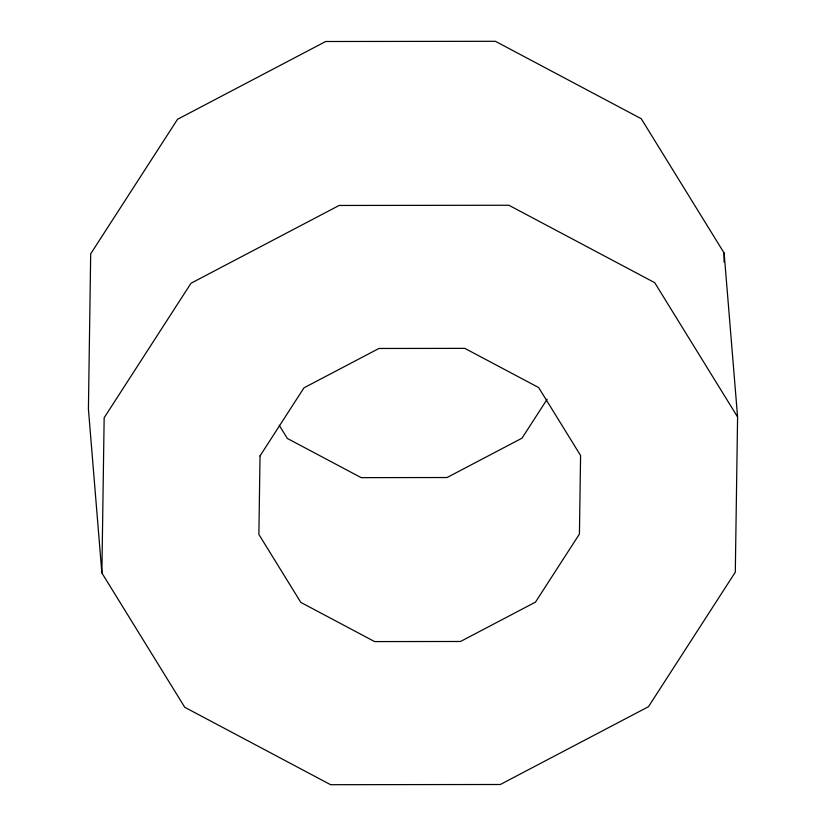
<?xml version="1.0" encoding="UTF-8"?>
<svg xmlns="http://www.w3.org/2000/svg" width="826" height="826" viewBox="0 0 826 826"><rect width="100%" height="100%" fill="white"/><g stroke="black" fill="none" stroke-linecap="round" stroke-linejoin="round"><path stroke-width="1.24" d="M101.877 572.965L104.159 417.76L191.002 283.246L339.135 205.457L508.868 205.251L654.708 282.668L737.587 416.985L735.305 572.191L648.462 706.705L500.329 784.493L330.596 784.7L184.756 707.283L101.877 572.965L88.413 409.015L90.695 253.809L177.538 119.295L325.671 41.507L495.404 41.3L641.244 118.717L724.123 253.035L737.587 416.985M723.999 262.007L724.123 253.035M547.122 399.268L522.011 438.172L447.052 477.531L361.168 477.635L287.365 438.461L279.24 425.307M260.035 455.9L258.879 534.443L300.829 602.412L374.632 641.585L460.516 641.482L535.475 602.123L579.429 534.05L580.585 455.508L538.635 387.539L464.831 348.365L378.948 348.469L303.989 387.828L260.035 455.9"/></g></svg>
